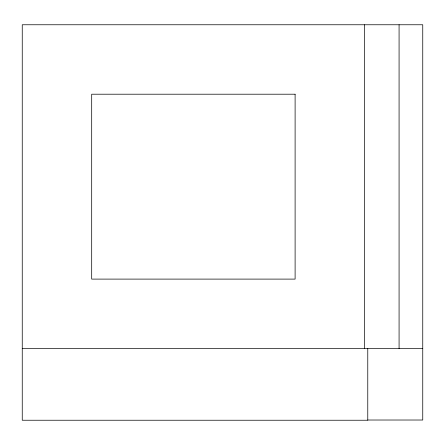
<?xml version="1.0" encoding="UTF-8"?>
<svg xmlns="http://www.w3.org/2000/svg" width="445" height="445" viewBox="0 0 445 445"><rect width="100%" height="100%" fill="white"/><g stroke="black" fill="none" stroke-linecap="round" stroke-linejoin="round"><path stroke-width="0.67" d="M22.25 348.552L422.75 348.552M367.77 420.019L422.75 420.019L422.75 24.764L22.25 24.764L22.25 420.236L367.77 420.236L367.77 348.552M399.076 24.764L399.076 348.552M364.555 24.764L364.555 348.552M295.107 94.207L91.692 94.207L91.692 279.104L295.107 279.104L295.107 94.207"/></g></svg>
